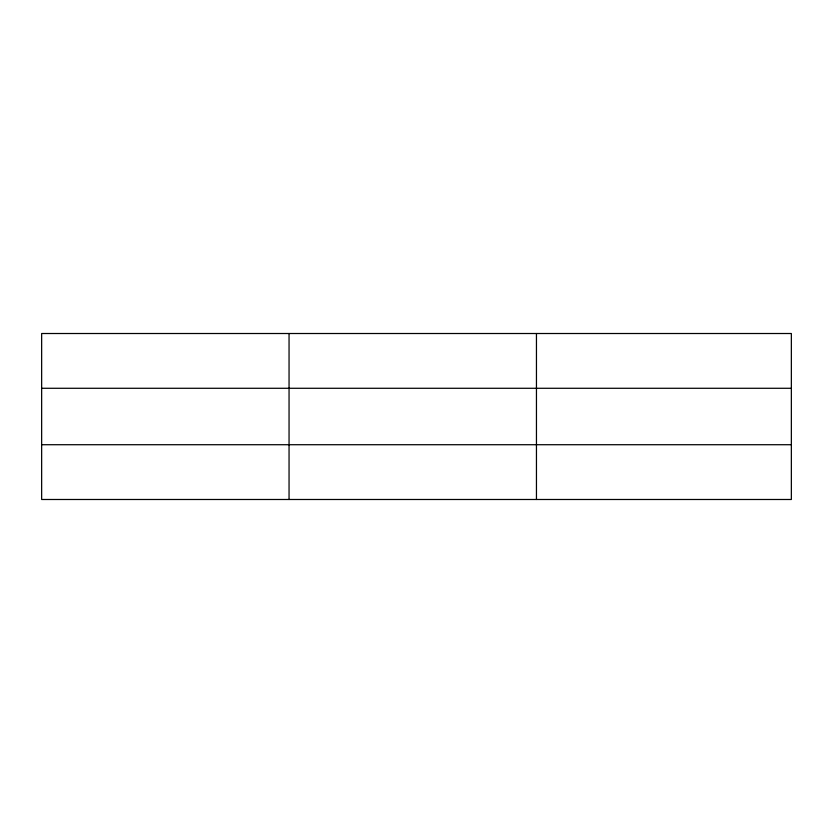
<?xml version="1.0" encoding="UTF-8"?>
<svg xmlns="http://www.w3.org/2000/svg" width="833" height="833" viewBox="0 0 833 833"><rect width="100%" height="100%" fill="white"/><g stroke="black" fill="none" stroke-linecap="round" stroke-linejoin="round"><path stroke-width="1.25" d="M289.051 499.488L289.051 333.512M536.452 499.488L536.452 333.512M791.35 388.282L791.35 333.512L41.65 333.512L41.65 499.488L791.35 499.488L791.35 388.282L41.65 388.282M41.65 444.718L791.35 444.718"/></g></svg>
